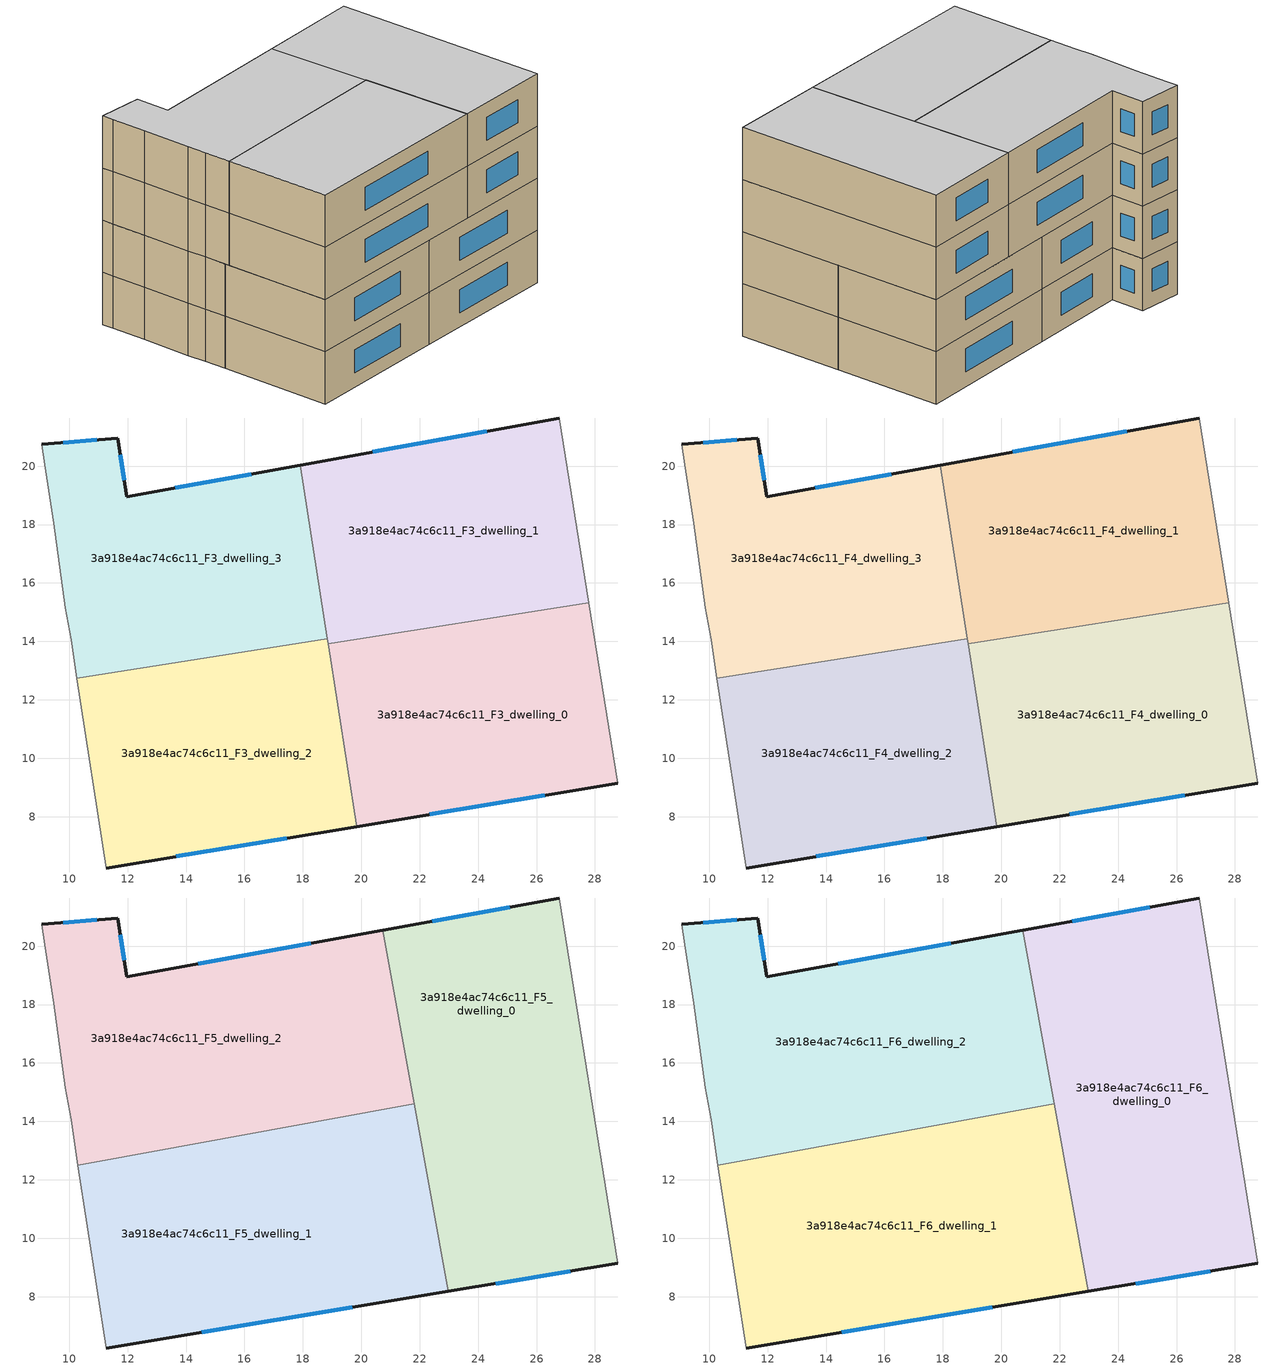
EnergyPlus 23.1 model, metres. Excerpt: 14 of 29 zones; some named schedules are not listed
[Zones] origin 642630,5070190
3a918e4ac74c6c11_F3_dwelling_0
 floor to 3a918e4ac74c6c11_F2_dwelling_0 (EU_floor_Construction): 27.79,15.31 28.78,9.14 19.85,7.66 18.86,13.91 z9
 wall outside (EU_wall_Construction): 19.85,7.66 28.78,9.14 z9:12
 wall to 3a918e4ac74c6c11_F3_dwelling_1 (EU_wall_Construction): 27.79,15.31 18.86,13.91 z9:12
 wall adiabatic (EU_wall_Construction): 28.78,9.14 27.79,15.31 z9:12
 wall to 3a918e4ac74c6c11_F3_dwelling_2 (EU_wall_Construction): 18.86,13.91 19.85,7.66 z9:12
 window (EU_Window_Construction): 22.35,8.07 26.27,8.72 z9.84:11.16
3a918e4ac74c6c11_F3_dwelling_1
 floor to 3a918e4ac74c6c11_F2_dwelling_1 (EU_floor_Construction): 26.78,21.65 27.79,15.31 18.86,13.91 17.9,20.03 z9
 wall outside (EU_wall_Construction): 26.78,21.65 17.9,20.03 z9:12
 wall adiabatic (EU_wall_Construction): 27.79,15.31 26.78,21.65 z9:12
 wall to 3a918e4ac74c6c11_F3_dwelling_3 (EU_wall_Construction): 17.9,20.03 18.84,14.09 z9:12
 wall to 3a918e4ac74c6c11_F3_dwelling_2 (EU_wall_Construction): 18.84,14.09 18.86,13.91 z9:12
 window (EU_Window_Construction): 24.29,21.19 20.39,20.48 z9.84:11.16
3a918e4ac74c6c11_F3_dwelling_2
 floor to 3a918e4ac74c6c11_F2_dwelling_2 (EU_floor_Construction): 18.84,14.09 19.85,7.66 11.26,6.24 10.26,12.75 z9
 wall outside (EU_wall_Construction): 11.26,6.24 19.85,7.66 z9:12
 wall adiabatic (EU_wall_Construction): 10.26,12.75 11.26,6.24 z9:12
 wall to 3a918e4ac74c6c11_F3_dwelling_3 (EU_wall_Construction): 18.84,14.09 10.26,12.75 z9:12
 window (EU_Window_Construction): 13.67,6.64 17.44,7.26 z9.84:11.16
3a918e4ac74c6c11_F3_dwelling_3
 floor to 3a918e4ac74c6c11_F2_dwelling_3 (EU_floor_Construction): 17.9,20.03 18.84,14.09 10.26,12.75 10.06,14.05 9.86,15.15 9.46,18.05 9.16,20.05 9.06,20.75 11.67,20.95 11.96,18.95 z9
 wall outside (EU_wall_Construction): 17.9,20.03 11.96,18.95 11.67,20.95 9.06,20.75 z9:12
 wall adiabatic (EU_wall_Construction): 9.06,20.75 9.16,20.05 9.46,18.05 9.86,15.15 10.06,14.05 10.26,12.75 z9:12
 window (EU_Window_Construction): 10.94,20.9 9.79,20.81 / 11.88,19.51 11.75,20.39 / 16.24,19.73 13.63,19.25 z9.84:11.16
3a918e4ac74c6c11_F4_dwelling_0
 floor to 3a918e4ac74c6c11_F3_dwelling_0 (EU_floor_Construction): 27.79,15.31 28.78,9.14 19.85,7.66 18.86,13.91 z12
 wall outside (EU_wall_Construction): 19.85,7.66 28.78,9.14 z12:15
 wall to 3a918e4ac74c6c11_F4_dwelling_1 (EU_wall_Construction): 27.79,15.31 18.86,13.91 z12:15
 wall adiabatic (EU_wall_Construction): 28.78,9.14 27.79,15.31 z12:15
 wall to 3a918e4ac74c6c11_F4_dwelling_2 (EU_wall_Construction): 18.86,13.91 19.85,7.66 z12:15
 window (EU_Window_Construction): 22.35,8.07 26.27,8.72 z12.84:14.16
 ceiling adiabatic (EU_roof_Construction): 22.98,8.18 21.85,14.38 18.86,13.91 19.85,7.66 z15
3a918e4ac74c6c11_F4_dwelling_1
 floor to 3a918e4ac74c6c11_F3_dwelling_1 (EU_floor_Construction): 26.78,21.65 27.79,15.31 18.86,13.91 17.9,20.03 z12
 wall outside (EU_wall_Construction): 26.78,21.65 17.9,20.03 z12:15
 wall adiabatic (EU_wall_Construction): 27.79,15.31 26.78,21.65 z12:15
 wall to 3a918e4ac74c6c11_F4_dwelling_3 (EU_wall_Construction): 17.9,20.03 18.84,14.09 z12:15
 wall to 3a918e4ac74c6c11_F4_dwelling_2 (EU_wall_Construction): 18.84,14.09 18.86,13.91 z12:15
 window (EU_Window_Construction): 24.29,21.19 20.39,20.48 z12.84:14.16
3a918e4ac74c6c11_F4_dwelling_2
 floor to 3a918e4ac74c6c11_F3_dwelling_2 (EU_floor_Construction): 18.84,14.09 19.85,7.66 11.26,6.24 10.26,12.75 z12
 wall outside (EU_wall_Construction): 11.26,6.24 19.85,7.66 z12:15
 wall adiabatic (EU_wall_Construction): 10.26,12.75 11.26,6.24 z12:15
 wall to 3a918e4ac74c6c11_F4_dwelling_3 (EU_wall_Construction): 18.84,14.09 10.26,12.75 z12:15
 window (EU_Window_Construction): 13.67,6.64 17.44,7.26 z12.84:14.16
3a918e4ac74c6c11_F4_dwelling_3
 floor to 3a918e4ac74c6c11_F3_dwelling_3 (EU_floor_Construction): 17.9,20.03 18.84,14.09 10.26,12.75 10.06,14.05 9.86,15.15 9.46,18.05 9.16,20.05 9.06,20.75 11.67,20.95 11.96,18.95 z12
 wall outside (EU_wall_Construction): 17.9,20.03 11.96,18.95 11.67,20.95 9.06,20.75 z12:15
 wall adiabatic (EU_wall_Construction): 9.06,20.75 9.16,20.05 9.46,18.05 9.86,15.15 10.06,14.05 10.26,12.75 z12:15
 window (EU_Window_Construction): 10.94,20.9 9.79,20.81 / 11.88,19.51 11.75,20.39 / 16.24,19.73 13.63,19.25 z12.84:14.16
3a918e4ac74c6c11_F5_dwelling_0
 floor to 3a918e4ac74c6c11_F4_dwelling_0 (EU_floor_Construction): 27.79,15.31 28.78,9.14 22.98,8.18 21.85,14.38 z15
 floor to 3a918e4ac74c6c11_F4_dwelling_1 (EU_floor_Construction): 26.78,21.65 27.79,15.31 21.85,14.38 20.73,20.54 z15
 wall outside (EU_wall_Construction): 22.98,8.18 28.78,9.14 / 26.78,21.65 20.73,20.54 z15:18
 wall adiabatic (EU_wall_Construction): 28.78,9.14 26.78,21.65 z15:18
 wall to 3a918e4ac74c6c11_F5_dwelling_1 (EU_wall_Construction): 21.81,14.6 22.98,8.18 z15:18
 wall to 3a918e4ac74c6c11_F5_dwelling_2 (EU_wall_Construction): 20.73,20.54 21.81,14.6 z15:18
 window (EU_Window_Construction): 24.6,8.45 27.15,8.87 / 25.08,21.34 22.42,20.85 z15.84:17.16
3a918e4ac74c6c11_F5_dwelling_1
 floor to 3a918e4ac74c6c11_F4_dwelling_2 (EU_floor_Construction): 18.84,14.06 19.85,7.66 11.26,6.24 10.3,12.51 z15
 floor to 3a918e4ac74c6c11_F4_dwelling_1 (EU_floor_Construction): 21.81,14.6 21.85,14.38 18.86,13.91 18.84,14.06 z15
 floor adiabatic (EU_floor_Construction): 21.85,14.38 22.98,8.18 19.85,7.66 18.84,14.06 18.86,13.91 z15
 wall outside (EU_wall_Construction): 11.26,6.24 22.98,8.18 z15:18
 wall adiabatic (EU_wall_Construction): 10.3,12.51 11.26,6.24 z15:18
 wall to 3a918e4ac74c6c11_F5_dwelling_2 (EU_wall_Construction): 21.81,14.6 10.3,12.51 z15:18
 window (EU_Window_Construction): 14.54,6.78 19.7,7.64 z15.84:17.16
3a918e4ac74c6c11_F5_dwelling_2
 floor to 3a918e4ac74c6c11_F4_dwelling_1 (EU_floor_Construction): 20.73,20.54 21.81,14.6 18.84,14.06 17.9,20.03 z15
 floor to 3a918e4ac74c6c11_F4_dwelling_3 (EU_floor_Construction): 17.9,20.03 18.84,14.09 10.26,12.75 10.06,14.05 9.86,15.15 9.46,18.05 9.16,20.05 9.06,20.75 11.67,20.95 11.96,18.95 z15
 floor to 3a918e4ac74c6c11_F4_dwelling_2 (EU_floor_Construction): 18.84,14.09 18.84,14.06 10.3,12.51 10.26,12.75 z15
 wall outside (EU_wall_Construction): 20.73,20.54 11.96,18.95 11.67,20.95 9.06,20.75 z15:18
 wall adiabatic (EU_wall_Construction): 9.06,20.75 9.16,20.05 9.46,18.05 9.86,15.15 10.06,14.05 10.3,12.51 z15:18
 window (EU_Window_Construction): 10.94,20.9 9.79,20.81 / 11.88,19.51 11.75,20.39 / 18.27,20.1 14.42,19.4 z15.84:17.16
3a918e4ac74c6c11_F6_dwelling_0
 floor to 3a918e4ac74c6c11_F5_dwelling_0 (EU_floor_Construction): 26.78,21.65 28.78,9.14 22.98,8.18 20.73,20.54 z18
 wall outside (EU_wall_Construction): 22.98,8.18 28.78,9.14 / 26.78,21.65 20.73,20.54 z18:21
 wall adiabatic (EU_wall_Construction): 28.78,9.14 26.78,21.65 z18:21
 wall to 3a918e4ac74c6c11_F6_dwelling_1 (EU_wall_Construction): 21.81,14.6 22.98,8.18 z18:21
 wall to 3a918e4ac74c6c11_F6_dwelling_2 (EU_wall_Construction): 20.73,20.54 21.81,14.6 z18:21
 window (EU_Window_Construction): 24.6,8.45 27.15,8.87 / 25.08,21.34 22.42,20.85 z18.84:20.16
 ceiling to 3a918e4ac74c6c11_F7_dwelling_0 (EU_floor_Construction): 28.78,9.14 26.78,21.65 20.73,20.54 22.98,8.18 z21
3a918e4ac74c6c11_F6_dwelling_1
 floor to 3a918e4ac74c6c11_F5_dwelling_1 (EU_floor_Construction): 21.81,14.6 22.98,8.18 11.26,6.24 10.3,12.51 z18
 wall outside (EU_wall_Construction): 11.26,6.24 22.98,8.18 z18:21
 wall adiabatic (EU_wall_Construction): 10.3,12.51 11.26,6.24 z18:21
 wall to 3a918e4ac74c6c11_F6_dwelling_2 (EU_wall_Construction): 21.81,14.6 10.3,12.51 z18:21
 window (EU_Window_Construction): 14.54,6.78 19.7,7.64 z18.84:20.16
 ceiling to 3a918e4ac74c6c11_F7_dwelling_1 (EU_floor_Construction): 22.98,8.18 21.81,14.6 10.3,12.51 11.26,6.24 z21
3a918e4ac74c6c11_F6_dwelling_2
 floor to 3a918e4ac74c6c11_F5_dwelling_2 (EU_floor_Construction): 20.73,20.54 21.81,14.6 10.3,12.51 10.06,14.05 9.86,15.15 9.46,18.05 9.16,20.05 9.06,20.75 11.67,20.95 11.96,18.95 z18
 wall outside (EU_wall_Construction): 20.73,20.54 11.96,18.95 11.67,20.95 9.06,20.75 z18:21
 wall adiabatic (EU_wall_Construction): 9.06,20.75 9.16,20.05 9.46,18.05 9.86,15.15 10.06,14.05 10.3,12.51 z18:21
 window (EU_Window_Construction): 10.94,20.9 9.79,20.81 / 11.88,19.51 11.75,20.39 / 18.27,20.1 14.42,19.4 z18.84:20.16
 ceiling to 3a918e4ac74c6c11_F7_dwelling_2 (EU_floor_Construction): 21.81,14.6 20.73,20.54 11.96,18.95 11.67,20.95 9.06,20.75 9.16,20.05 9.46,18.05 9.86,15.15 10.06,14.05 10.3,12.51 z21
[Building]
EU S2 Campaign: North Axis=0; Terrain=City; Solar Distribution=FullExterior
[Site:Location]
Lyon-Bron: Latitude=45.75; Longitude=5; Time Zone=1; Elevation=198
[SizingPeriod:WeatherFileDays]
AnnualSizingPeriod: Begin Month=1; Begin Day of Month=1; End Month=12; End Day of Month=31; Day of Week for Start Day=Monday; Use Weather File Daylight Saving Period=No; Use Weather File Rain and Snow Indicators=No
[MATERIAL]
EU_InternalMass_Material: Roughness=MediumRough; Thickness=0.1; Conductivity=1; Density=1800; Specific Heat=900; Thermal Absorptance=0.9; Solar Absorptance=0.7; Visible Absorptance=0.7
[MATERIAL:NOMASS] Roughness=MediumRough; Thermal Absorptance=0.9; Solar Absorptance=0.7; Visible Absorptance=0.7
Name | Thermal Resistance
EU_wall_NoMass | 0.776494
EU_roof_NoMass | 0.486893
EU_floor_NoMass | 0.421597
[WINDOWMATERIAL:SIMPLEGLAZINGSYSTEM]
EU_Window_SimpleGlazing: UFactor=4.24961; Solar Heat Gain Coefficient=0.83; Visible Transmittance=0.83
[CONSTRUCTION]
EU_wall_Construction: EU_wall_NoMass
EU_roof_Construction: EU_roof_NoMass
EU_floor_Construction: EU_floor_NoMass
EU_InternalMass_Construction: EU_InternalMass_Material
EU_Window_Construction: EU_Window_SimpleGlazing
[ZONE] Type=1; Multiplier=1; Ceiling Height=autocalculate; Floor Area=autocalculate; Part of Total Floor Area=Yes
Name | Volume
3a918e4ac74c6c11_F3_dwelling_0; 3a918e4ac74c6c11_F4_dwelling_0 | 170.639
3a918e4ac74c6c11_F5_dwelling_0; 3a918e4ac74c6c11_F6_dwelling_0 | 227.505
3a918e4ac74c6c11_F3_dwelling_1; 3a918e4ac74c6c11_F4_dwelling_1 | 170.646
3a918e4ac74c6c11_F5_dwelling_1; 3a918e4ac74c6c11_F6_dwelling_1 | 227.509
3a918e4ac74c6c11_F3_dwelling_2; 3a918e4ac74c6c11_F4_dwelling_2 | 170.627
3a918e4ac74c6c11_F5_dwelling_2; 3a918e4ac74c6c11_F6_dwelling_2 | 227.501
3a918e4ac74c6c11_F3_dwelling_3; 3a918e4ac74c6c11_F4_dwelling_3 | 170.63
[INTERNALMASS] Construction=EU_InternalMass_Construction
Name | Zone or ZoneList | Surface Area
3a918e4ac74c6c11_F3_dwelling_0_EU_InternalMass | 3a918e4ac74c6c11_F3_dwelling_0 | 56.8812
3a918e4ac74c6c11_F3_dwelling_1_EU_InternalMass | 3a918e4ac74c6c11_F3_dwelling_1 | 56.8823
3a918e4ac74c6c11_F3_dwelling_2_EU_InternalMass | 3a918e4ac74c6c11_F3_dwelling_2 | 56.8744
3a918e4ac74c6c11_F3_dwelling_3_EU_InternalMass | 3a918e4ac74c6c11_F3_dwelling_3 | 56.8762
3a918e4ac74c6c11_F4_dwelling_0_EU_InternalMass | 3a918e4ac74c6c11_F4_dwelling_0 | 56.8812
3a918e4ac74c6c11_F4_dwelling_1_EU_InternalMass | 3a918e4ac74c6c11_F4_dwelling_1 | 56.8823
3a918e4ac74c6c11_F4_dwelling_2_EU_InternalMass | 3a918e4ac74c6c11_F4_dwelling_2 | 56.8744
3a918e4ac74c6c11_F4_dwelling_3_EU_InternalMass | 3a918e4ac74c6c11_F4_dwelling_3 | 56.8762
3a918e4ac74c6c11_F5_dwelling_0_EU_InternalMass | 3a918e4ac74c6c11_F5_dwelling_0 | 75.8392
3a918e4ac74c6c11_F5_dwelling_1_EU_InternalMass | 3a918e4ac74c6c11_F5_dwelling_1 | 75.8376
3a918e4ac74c6c11_F5_dwelling_2_EU_InternalMass | 3a918e4ac74c6c11_F5_dwelling_2 | 75.8357
3a918e4ac74c6c11_F6_dwelling_0_EU_InternalMass | 3a918e4ac74c6c11_F6_dwelling_0 | 75.8392
3a918e4ac74c6c11_F6_dwelling_1_EU_InternalMass | 3a918e4ac74c6c11_F6_dwelling_1 | 75.8376
3a918e4ac74c6c11_F6_dwelling_2_EU_InternalMass | 3a918e4ac74c6c11_F6_dwelling_2 | 75.8357
[OTHEREQUIPMENT] Fuel Type=Electricity; Design Level Calculation Method=Watts/Area; Power per Zone Floor Area=1; Fraction Latent=0; Fraction Radiant=0; Fraction Lost=0; Carbon Dioxide Generation Rate=0; EndUse Subcategory=EU_Step8_InternalGains
Name | Zone or ZoneList or Space or SpaceList | Schedule
EU_Step8_InternalGain_3a918e4ac74c6c11_F3_dwelling_0_f000 | 3a918e4ac74c6c11_F3_dwelling_0 | EU_Step8_GainSchedule_3a918e4ac74c6c11_F3_dwelling_0_f000
EU_Step8_InternalGain_3a918e4ac74c6c11_F3_dwelling_1_f000 | 3a918e4ac74c6c11_F3_dwelling_1 | EU_Step8_GainSchedule_3a918e4ac74c6c11_F3_dwelling_1_f000
EU_Step8_InternalGain_3a918e4ac74c6c11_F3_dwelling_2_f000 | 3a918e4ac74c6c11_F3_dwelling_2 | EU_Step8_GainSchedule_3a918e4ac74c6c11_F3_dwelling_2_f000
EU_Step8_InternalGain_3a918e4ac74c6c11_F3_dwelling_3_f000 | 3a918e4ac74c6c11_F3_dwelling_3 | EU_Step8_GainSchedule_3a918e4ac74c6c11_F3_dwelling_3_f000
EU_Step8_InternalGain_3a918e4ac74c6c11_F4_dwelling_0_f000 | 3a918e4ac74c6c11_F4_dwelling_0 | EU_Step8_GainSchedule_3a918e4ac74c6c11_F4_dwelling_0_f000
EU_Step8_InternalGain_3a918e4ac74c6c11_F4_dwelling_1_f000 | 3a918e4ac74c6c11_F4_dwelling_1 | EU_Step8_GainSchedule_3a918e4ac74c6c11_F4_dwelling_1_f000
EU_Step8_InternalGain_3a918e4ac74c6c11_F4_dwelling_2_f000 | 3a918e4ac74c6c11_F4_dwelling_2 | EU_Step8_GainSchedule_3a918e4ac74c6c11_F4_dwelling_2_f000
EU_Step8_InternalGain_3a918e4ac74c6c11_F4_dwelling_3_f000 | 3a918e4ac74c6c11_F4_dwelling_3 | EU_Step8_GainSchedule_3a918e4ac74c6c11_F4_dwelling_3_f000
EU_Step8_InternalGain_3a918e4ac74c6c11_F5_dwelling_0_f000 | 3a918e4ac74c6c11_F5_dwelling_0 | EU_Step8_GainSchedule_3a918e4ac74c6c11_F5_dwelling_0_f000
EU_Step8_InternalGain_3a918e4ac74c6c11_F5_dwelling_1_f000 | 3a918e4ac74c6c11_F5_dwelling_1 | EU_Step8_GainSchedule_3a918e4ac74c6c11_F5_dwelling_1_f000
EU_Step8_InternalGain_3a918e4ac74c6c11_F5_dwelling_2_f000 | 3a918e4ac74c6c11_F5_dwelling_2 | EU_Step8_GainSchedule_3a918e4ac74c6c11_F5_dwelling_2_f000
EU_Step8_InternalGain_3a918e4ac74c6c11_F6_dwelling_0_f000 | 3a918e4ac74c6c11_F6_dwelling_0 | EU_Step8_GainSchedule_3a918e4ac74c6c11_F6_dwelling_0_f000
EU_Step8_InternalGain_3a918e4ac74c6c11_F6_dwelling_1_f000 | 3a918e4ac74c6c11_F6_dwelling_1 | EU_Step8_GainSchedule_3a918e4ac74c6c11_F6_dwelling_1_f000
EU_Step8_InternalGain_3a918e4ac74c6c11_F6_dwelling_2_f000 | 3a918e4ac74c6c11_F6_dwelling_2 | EU_Step8_GainSchedule_3a918e4ac74c6c11_F6_dwelling_2_f000
[ZONEVENTILATION:DESIGNFLOWRATE] Schedule=EU_AlwaysOn; Design Flow Rate Calculation Method=AirChanges/Hour; Air Changes per Hour=0.693814; Ventilation Type=Natural; Fan Pressure Rise=0; Fan Total Efficiency=1; Constant Term Coefficient=1; Temperature Term Coefficient=0; Velocity Term Coefficient=0; Velocity Squared Term Coefficient=0; Minimum Indoor Temperature=-100; Maximum Indoor Temperature=100; Delta Temperature=-100; Minimum Outdoor Temperature=-100; Maximum Outdoor Temperature=100; Maximum Wind Speed=40
Name | Zone or ZoneList or Space or SpaceList
EU_ConstantAir_3a918e4ac74c6c11_F3_dwelling_0 | 3a918e4ac74c6c11_F3_dwelling_0
EU_ConstantAir_3a918e4ac74c6c11_F3_dwelling_1 | 3a918e4ac74c6c11_F3_dwelling_1
EU_ConstantAir_3a918e4ac74c6c11_F3_dwelling_2 | 3a918e4ac74c6c11_F3_dwelling_2
EU_ConstantAir_3a918e4ac74c6c11_F3_dwelling_3 | 3a918e4ac74c6c11_F3_dwelling_3
EU_ConstantAir_3a918e4ac74c6c11_F4_dwelling_0 | 3a918e4ac74c6c11_F4_dwelling_0
EU_ConstantAir_3a918e4ac74c6c11_F4_dwelling_1 | 3a918e4ac74c6c11_F4_dwelling_1
EU_ConstantAir_3a918e4ac74c6c11_F4_dwelling_2 | 3a918e4ac74c6c11_F4_dwelling_2
EU_ConstantAir_3a918e4ac74c6c11_F4_dwelling_3 | 3a918e4ac74c6c11_F4_dwelling_3
EU_ConstantAir_3a918e4ac74c6c11_F5_dwelling_0 | 3a918e4ac74c6c11_F5_dwelling_0
EU_ConstantAir_3a918e4ac74c6c11_F5_dwelling_1 | 3a918e4ac74c6c11_F5_dwelling_1
EU_ConstantAir_3a918e4ac74c6c11_F5_dwelling_2 | 3a918e4ac74c6c11_F5_dwelling_2
EU_ConstantAir_3a918e4ac74c6c11_F6_dwelling_0 | 3a918e4ac74c6c11_F6_dwelling_0
EU_ConstantAir_3a918e4ac74c6c11_F6_dwelling_1 | 3a918e4ac74c6c11_F6_dwelling_1
EU_ConstantAir_3a918e4ac74c6c11_F6_dwelling_2 | 3a918e4ac74c6c11_F6_dwelling_2
[HVACTEMPLATE:ZONE:IDEALLOADSAIRSYSTEM] System Availability Schedule=EU_AlwaysOn; Maximum Heating Supply Air Temperature=50; Minimum Cooling Supply Air Temperature=13; Maximum Heating Supply Air Humidity Ratio=0.0156; Minimum Cooling Supply Air Humidity Ratio=0.0077; Heating Limit=NoLimit; Cooling Limit=NoLimit; Heating Availability Schedule=EU_AlwaysOn; Cooling Availability Schedule=EU_CoolingOff; Dehumidification Control Type=ConstantSensibleHeatRatio; Cooling Sensible Heat Ratio=0.7; Dehumidification Setpoint=60; Humidification Control Type=None; Humidification Setpoint=30; Outdoor Air Method=None; Outdoor Air Flow Rate per Person=0.00944; Outdoor Air Flow Rate per Zone Floor Area=0; Outdoor Air Flow Rate per Zone=0; Demand Controlled Ventilation Type=None; Outdoor Air Economizer Type=NoEconomizer; Heat Recovery Type=None; Sensible Heat Recovery Effectiveness=0.7; Latent Heat Recovery Effectiveness=0.65
Name | Template Thermostat
3a918e4ac74c6c11_F3_dwelling_0 | EU_HeatOnly_3a918e4ac74c6c11_F3_dwelling_0
3a918e4ac74c6c11_F3_dwelling_1 | EU_HeatOnly_3a918e4ac74c6c11_F3_dwelling_1
3a918e4ac74c6c11_F3_dwelling_2 | EU_HeatOnly_3a918e4ac74c6c11_F3_dwelling_2
